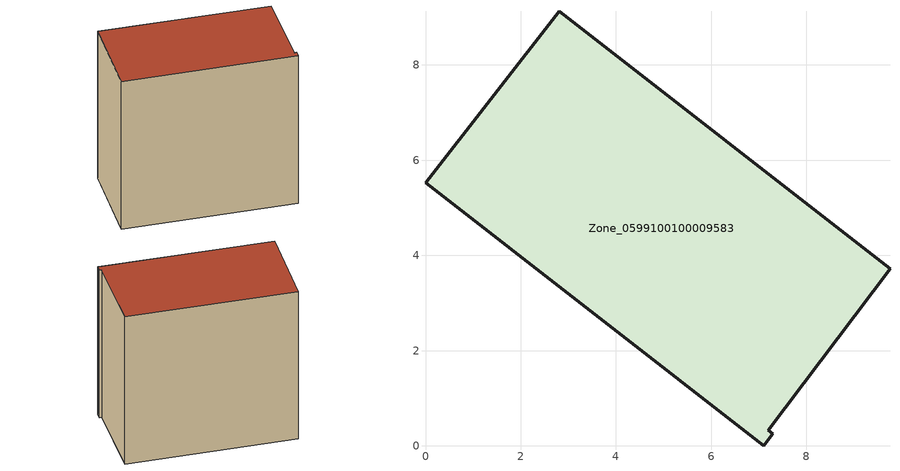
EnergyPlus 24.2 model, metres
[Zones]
Zone_0599100100009583
 floor ground (C_G): 0,5.52 2.81,9.13 9.75,3.73 7.2,0.32 7.29,0.25 7.1,0 z3.17
 wall outside (C_F): 2.81,9.13 0,5.52 7.1,0 7.29,0.25 7.2,0.32 9.75,3.73 2.81,9.13 z3.17:11.9
 roof outside (C_R): 0,5.52 7.1,0 7.29,0.25 7.2,0.32 9.75,3.73 2.81,9.13 z11.9
[BUILDING]
Pand.0599100100009583: North Axis=0; Terrain=City; Loads Convergence Tolerance Value=0.04; Temperature Convergence Tolerance Value=0.4; Solar Distribution=FullExterior; Maximum Number of Warmup Days=25; Minimum Number of Warmup Days=1
[Site:Location]
Rotterdam.The.Hague.AP_ZH_NLD Design_Conditions: Latitude=51.96; Longitude=4.45; Time Zone=1; Elevation=-4.5
[SITE:GROUNDTEMPERATURE:BUILDINGSURFACE]
18, 18, 18, 18, 18, 18, 18, 18, 18, 18, 18, 18
[MATERIAL] Thermal Absorptance=0.9; Solar Absorptance=0.7; Visible Absorptance=0.7
Name | Roughness | Thickness | Conductivity | Density | Specific Heat
G.TI.2015-2018 | MediumSmooth | 0.15 | 0.0428571 | 540 | 1210
F.TI.2015-2018 | Rough | 0.3 | 0.0666667 | 1920 | 840
R.TI.2015-2018 | MediumRough | 0.2 | 0.0333333 | 1500 | 1000
[CONSTRUCTION]
C_G: G.TI.2015-2018
C_F: F.TI.2015-2018
C_R: R.TI.2015-2018
[ZONE]
Zone_0599100100009583: Type=1; Multiplier=1; Ceiling Height=Autocalculate; Volume=Autocalculate; Floor Area=autocalculate; Part of Total Floor Area=Yes
[ZONEINFILTRATION:DESIGNFLOWRATE]
Infil_Zone_0599100100009583: Zone or ZoneList or Space or SpaceList=Zone_0599100100009583; Schedule=AlwaysOn; Design Flow Rate Calculation Method=Flow/Area; Flow Rate per Floor Area=0.0015; Constant Term Coefficient=1; Temperature Term Coefficient=0; Velocity Term Coefficient=0; Velocity Squared Term Coefficient=0
[HVACTEMPLATE:ZONE:IDEALLOADSAIRSYSTEM]
Zone_0599100100009583: Maximum Heating Supply Air Temperature=50; Minimum Cooling Supply Air Temperature=13; Maximum Heating Supply Air Humidity Ratio=0.0156; Minimum Cooling Supply Air Humidity Ratio=0.0077; Heating Limit=NoLimit; Cooling Limit=NoLimit; Dehumidification Control Type=ConstantSensibleHeatRatio; Cooling Sensible Heat Ratio=0.7; Dehumidification Setpoint=60; Humidification Control Type=None; Humidification Setpoint=30; Outdoor Air Method=None; Outdoor Air Flow Rate per Person=0.00944; Outdoor Air Flow Rate per Zone Floor Area=0; Outdoor Air Flow Rate per Zone=0; Demand Controlled Ventilation Type=None; Outdoor Air Economizer Type=NoEconomizer; Heat Recovery Type=None; Sensible Heat Recovery Effectiveness=0.7; Latent Heat Recovery Effectiveness=0.65
[ZONECONTROL:THERMOSTAT]
ThermostatControl_Zone_0599100100009583: Zone or ZoneList=Zone_0599100100009583; Control Type Schedule=DualSetpointControlType; Control 1=Thermostat_Zone_0599100100009583; Temperature Difference Between Cutout And Setpoint=0
[THERMOSTATSETPOINT:DUALSETPOINT]
Thermostat_Zone_0599100100009583: Heating Setpoint Temperature Schedule=HeatingSetpoint_Zone_0599100100009583; Cooling Setpoint Temperature Schedule=CoolingSetpoint_Zone_0599100100009583
[SCHEDULE:COMPACT]
HeatingSetpoint_Zone_0599100100009583: Through: 12/31, For: AllDays, Until: 24:00, 21
CoolingSetpoint_Zone_0599100100009583: Through: 12/31, For: AllDays, Until: 24:00, 24
DualSetpointControlType: Through: 12/31, For: AllDays, Until: 24:00, 4
AlwaysOn: Through: 12/31, For: AllDays, Until: 24:00, 1
